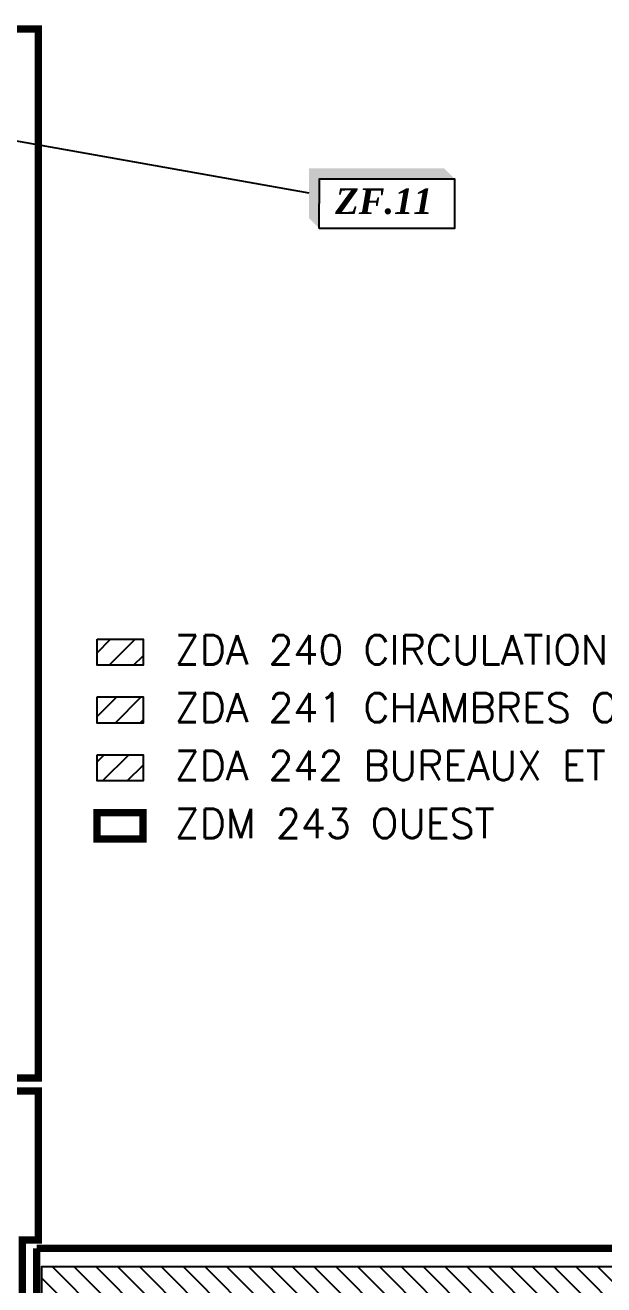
# Model space of a CAD drawing. Header units: millimetres. Extents: x 151.8 to 229.6, y -5.1 to 75.2.
# Drawn here: x 182.12 to 194.03, y 21.3 to 47.2 of the extents above; entities that cross this region are included whole.
import ezdxf

# ---------------------------------------------------------------- set-up
doc = ezdxf.new("R2010")
doc.units = ezdxf.units.MM
doc.linetypes.add('CONTINU', pattern=[0])
doc.layers.add('ATEIS ZONES MES', color=7, linetype='Continuous')
doc.layers.add('JCC-ZONING ZDA-ZDM', color=5, linetype='Continuous')
doc.styles.get("Standard").update_dxf_attribs({"font": 'romans.shx'})

msp = doc.modelspace()

# ---------------------------------------------------------------- hatches: boundary and pattern name
at = {"layer": 'JCC-ZONING ZDA-ZDM'}
h = msp.add_hatch(dxfattribs=at)
h.set_pattern_fill('ANSI31', color=56, scale=0.1125, style=0)
h.set_pattern_definition([(45, (145.42868, -25.09107), (-0.2525697, 0.2525697), [])])
h.paths.add_polyline_path([(183.601, 34.576), (184.547, 34.576), (184.547, 34.039), (183.601, 34.039)])
h = msp.add_hatch(dxfattribs=at)
h.set_pattern_fill('ANSI31', color=4, scale=0.1125, style=0)
h.set_pattern_definition([(45, (145.42868, -27.41643), (-0.2525697, 0.2525697), [])])
h.paths.add_polyline_path([(183.601, 33.386), (184.547, 33.386), (184.547, 32.849), (183.601, 32.849)])
h = msp.add_hatch(dxfattribs=at)
h.set_pattern_fill('ANSI31', color=31, scale=0.1125, style=0)
h.set_pattern_definition([(45, (134.4812, -69.60477), (-0.2525697, 0.2525697), [])])
h.paths.add_polyline_path([(183.601, 32.196), (184.547, 32.196), (184.547, 31.659), (183.601, 31.659)])
h = msp.add_hatch(dxfattribs=at)
h.set_pattern_fill('ANSI31', color=174, scale=0.1, angle=180, style=0)
h.set_pattern_definition([(315, (160.02695, 21.875), (-0.2245064, -0.2245064), [])])
h.paths.add_polyline_path([(182.521, 17.43), (183.681, 17.43), (183.681, 17.888), (183.763, 17.97), (184.427, 18.58), (187.562, 18.58), (187.644, 18.498), (188.292, 17.85), (188.292, 17.43), (190.831, 17.43), (190.831, 17.85), (191.561, 18.58), (194.762, 18.58), (195.492, 17.85), (195.492, 17.43), (198.031, 17.43), (198.031, 17.85), (198.761, 18.58), (200.261, 18.58), (200.261, 21.67), (182.461, 21.67), (182.461, 17.43)])

# ---------------------------------------------------------------- linework, layer by layer
at = {"layer": 'ATEIS ZONES MES', "color": 5}
msp.add_line((187.966, 43.742), (176.393, 45.804), dxfattribs=at)
at = {"layer": 'ATEIS ZONES MES', "color": 5, "linetype": 'CONTINU'}
msp.add_lwpolyline([(188.175, 43.018), (188.176, 44.041), (190.955, 44.04), (190.955, 43.016)], close=True, dxfattribs=at)
for points in [[(190.746, 44.255), (187.966, 44.257), (188.176, 44.047)], [(187.966, 44.257), (187.966, 43.228), (188.176, 44.047)], [(187.966, 43.228), (188.175, 43.018), (188.176, 44.047)], [(188.176, 44.047), (190.955, 44.045), (190.746, 44.255)]]:
    msp.add_solid(points, dxfattribs=at)
at = {"layer": 'JCC-ZONING ZDA-ZDM', "const_width": 0.15}
msp.add_lwpolyline([(167.086, 50.747), (167.086, 47.2), (158.711, 47.2), (158.711, 32.6), (159.986, 32.6), (159.986, 25.6), (160.911, 25.6), (160.911, 25.6), (160.911, 25.6), (160.911, 25.6), (160.911, 25.6), (160.911, 25.6), (165.537, 25.6), (165.537, 24.913), (167.289, 24.913), (167.289, 25.179), (167.289, 25.38), (174.961, 25.374), (174.961, 25.55), (182.392, 25.55), (182.392, 47.12), (178.451, 47.12), (178.451, 47.22)], dxfattribs=at)
at = {"layer": 'JCC-ZONING ZDA-ZDM', "color": 56}
msp.add_lwpolyline([(183.601, 34.576), (184.547, 34.576), (184.547, 34.039), (183.601, 34.039)], close=True, dxfattribs=at)
at = {"layer": 'JCC-ZONING ZDA-ZDM', "color": 4}
msp.add_lwpolyline([(183.601, 33.386), (184.547, 33.386), (184.547, 32.849), (183.601, 32.849)], close=True, dxfattribs=at)
at = {"layer": 'JCC-ZONING ZDA-ZDM', "color": 31}
msp.add_lwpolyline([(183.601, 32.196), (184.547, 32.196), (184.547, 31.659), (183.601, 31.659)], close=True, dxfattribs=at)
at = {"layer": 'JCC-ZONING ZDA-ZDM', "const_width": 0.15}
msp.add_lwpolyline([(183.601, 31.006), (184.547, 31.006), (184.547, 30.468), (183.601, 30.468)], close=True, dxfattribs=at)
at = {"layer": 'JCC-ZONING ZDA-ZDM', "color": 17, "const_width": 0.15}
msp.add_lwpolyline([(182.211, 25.283), (182.392, 25.283), (182.392, 22.225), (182.061, 22.225), (182.061, 13.765), (180.033, 13.761), (180.033, 11.125), (159.986, 11.125), (159.986, 25.3), (165.271, 25.3), (165.271, 24.64), (167.58, 24.64), (167.58, 25.067), (175.056, 25.057), (175.097, 25.057), (175.097, 25.283), (182.392, 25.283)], dxfattribs=at)
at = {"layer": 'JCC-ZONING ZDA-ZDM', "color": 1, "const_width": 0.15}
for points in [[(182.361, 22.05), (182.361, 13.318), (182.361, 13.469), (180.311, 13.469), (180.311, 10.84), (173.261, 10.84), (173.261, 0), (180.461, 0), (180.461, 0.725), (182.111, 0.725), (182.111, -0.175), (200.311, -0.175)], [(200.311, 22.05), (182.661, 22.05), (182.361, 22.05)]]:
    msp.add_lwpolyline(points, dxfattribs=at)
at = {"layer": 'JCC-ZONING ZDA-ZDM', "color": 174}
msp.add_lwpolyline([(182.521, 17.43), (183.681, 17.43), (183.681, 17.888), (183.763, 17.97), (184.427, 18.58), (187.562, 18.58), (187.644, 18.498), (188.292, 17.85), (188.292, 17.43), (190.831, 17.43), (190.831, 17.85), (191.561, 18.58), (194.762, 18.58), (195.492, 17.85), (195.492, 17.43), (198.031, 17.43), (198.031, 17.85), (198.761, 18.58), (200.261, 18.58), (200.261, 21.67), (182.461, 21.67), (182.461, 17.43), (182.521, 17.43)], dxfattribs=at)

# ---------------------------------------------------------------- texts
at = {"layer": 'ATEIS ZONES MES', "insert": (188.502, 43.842), "char_height": 0.525, "width": 10.93839, "attachment_point": 1, "rotation": 359.9802}
msp.add_mtext('{\\fTimes New Roman|b1|i1|c0|p18;ZF.11}', dxfattribs=at)
at = {"layer": 'JCC-ZONING ZDA-ZDM', "color": 56, "insert": (185.199, 34.657), "char_height": 0.6, "width": 18.5478, "attachment_point": 1}
msp.add_mtext('ZDA 240 CIRCULATION OUEST', dxfattribs=at)
at = {"layer": 'JCC-ZONING ZDA-ZDM', "color": 4, "insert": (185.199, 33.467), "char_height": 0.6, "width": 18.5478, "attachment_point": 1}
msp.add_mtext('ZDA 241 CHAMBRES OUEST', dxfattribs=at)
at = {"layer": 'JCC-ZONING ZDA-ZDM', "color": 31, "insert": (185.199, 32.276), "char_height": 0.6, "width": 18.5478, "attachment_point": 1}
msp.add_mtext('ZDA 242 BUREAUX ET LOCAUX OUEST', dxfattribs=at)
at = {"layer": 'JCC-ZONING ZDA-ZDM', "insert": (185.199, 31.086), "char_height": 0.6, "width": 20.89584, "attachment_point": 1}
msp.add_mtext('ZDM 243 OUEST', dxfattribs=at)

doc.saveas('drawing.dxf')
